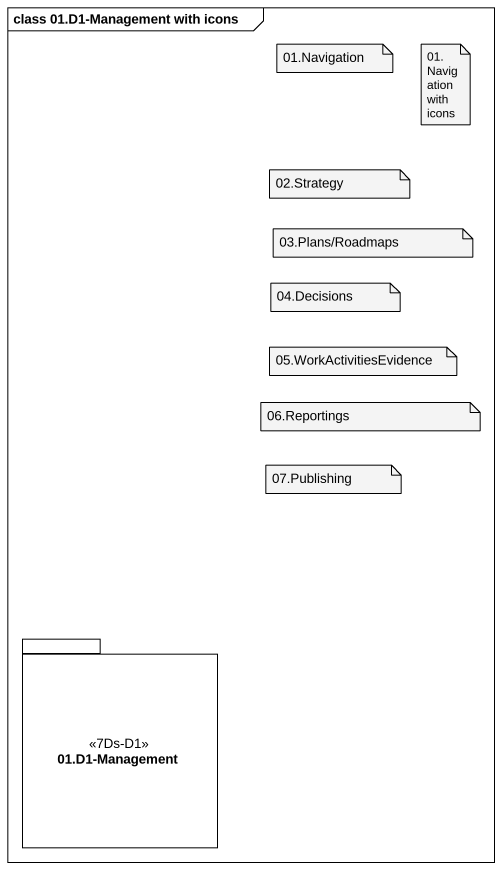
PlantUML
@startuml
mainframe class 01.D1-Management with icons
package "01.D1-Management" as p01_D1_Management <<7Ds-D1>> {
}
note as N1
  01.Navigation
end note
note as N2
  01.Navigation with icons
end note
note as N3
  02.Strategy
end note
note as N4
  03.Plans/Roadmaps
end note
note as N5
  04.Decisions
end note
note as N6
  05.WorkActivitiesEvidence
end note
note as N7
  06.Reportings
end note
note as N8
  07.Publishing
end note
@enduml
